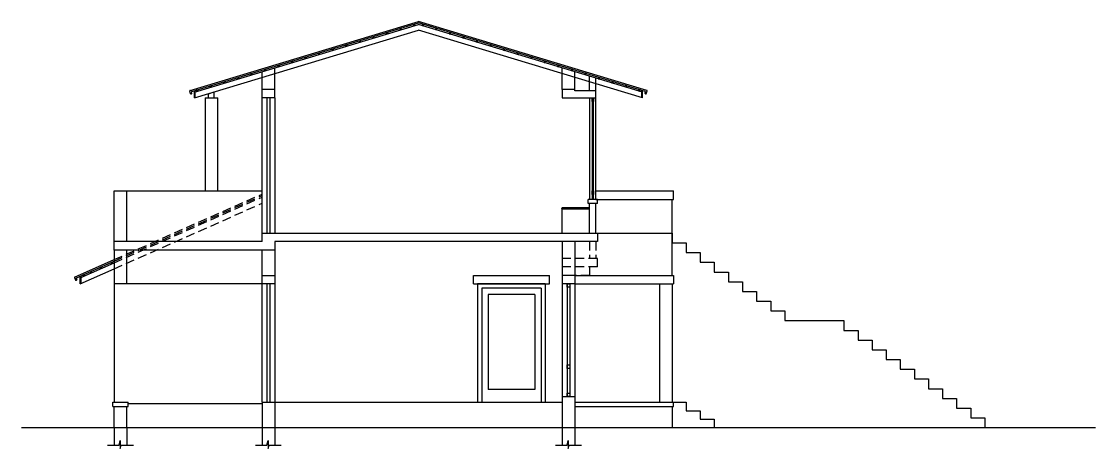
# Model space of a CAD drawing. Extents: x 173554 to 176562, y -34760 to -32805.
# Drawn here: x 173554 to 174317, y -33108 to -32805 of the extents above; entities that cross this region are included whole.
import ezdxf

# ---------------------------------------------------------------- set-up
doc = ezdxf.new("R2010")
doc.units = 0
doc.header["$LTSCALE"] = 25
doc.header["$MEASUREMENT"] = 0
doc.linetypes.add('HIDDEN', pattern=[0.375, 0.25, -0.125])
doc.layers.get('0').update_dxf_attribs({"linetype": 'CONTINUOUS'})
for name, color, linetype in [('COLUMN', 31, 'CONTINUOUS'), ('DOOR', 1, 'CONTINUOUS'), ('FRAME', 2, 'CONTINUOUS'), ('KALKAAL', 7, 'CONTINUOUS'), ('TILE', 22, 'CONTINUOUS'), ('wall', 13, 'CONTINUOUS'), ('WINDOW', 4, 'CONTINUOUS'), ('window sill', 5, 'CONTINUOUS'), ('WOOD', 7, 'CONTINUOUS')]:
    doc.layers.add(name, color=color, linetype=linetype)

msp = doc.modelspace()

# ---------------------------------------------------------------- linework, layer by layer
at = {"color": 2}
for p, q in [((173957.66, -32936.89), (173938.16, -32936.89)), ((173938.16, -32954.89), (173938.16, -32937.89)), ((173957.66, -32937.89), (173938.16, -32937.89))]:
    msp.add_line(p, q, dxfattribs=at)
for points in [[(173963.16, -32954.89), (174016.16, -32954.89), (174016.16, -32961.79)], [(174016.16, -32961.79), (174026.16, -32961.79), (174026.16, -32968.69)], [(174026.16, -32968.69), (174036.16, -32968.69), (174036.16, -32975.59)], [(174036.16, -32975.59), (174046.16, -32975.59), (174046.16, -32982.49)], [(174046.16, -32982.49), (174056.16, -32982.49), (174056.16, -32989.39)], [(174056.16, -32989.39), (174066.16, -32989.39), (174066.16, -32996.29)], [(174066.16, -32996.29), (174076.16, -32996.29), (174076.16, -33003.19)], [(174076.16, -33003.19), (174086.16, -33003.19), (174086.16, -33010.09)], [(174086.16, -33010.09), (174096.16, -33010.09), (174096.16, -33016.99)], [(174096.16, -33016.99), (174138.16, -33016.99), (174138.16, -33023.89)], [(174138.16, -33023.89), (174148.16, -33023.89), (174148.16, -33030.79)], [(174148.16, -33030.79), (174158.16, -33030.79), (174158.16, -33037.69)], [(174158.16, -33037.69), (174168.16, -33037.69), (174168.16, -33044.59)], [(174168.16, -33044.59), (174178.16, -33044.59), (174178.16, -33051.49)], [(174178.16, -33051.49), (174188.16, -33051.49), (174188.16, -33058.39)], [(174188.16, -33058.39), (174198.16, -33058.39), (174198.16, -33065.29)], [(174198.16, -33065.29), (174208.16, -33065.29), (174208.16, -33072.19)], [(174016.16, -33074.89), (174026.16, -33074.89), (174026.16, -33080.89)], [(174208.16, -33072.19), (174218.16, -33072.19), (174218.16, -33079.09)], [(174026.16, -33080.89), (174036.16, -33080.89), (174036.16, -33086.89)], [(174218.16, -33079.09), (174228.16, -33079.09), (174228.16, -33085.99)], [(174036.16, -33086.89), (174046.16, -33086.89), (174046.16, -33092.89)], [(174228.16, -33085.99), (174238.16, -33085.99), (174238.16, -33092.89)], [(173615.54, -33105.31), (173623.65, -33105.31), (173624.37, -33102.03), (173624.37, -33107.76), (173625.12, -33105.31), (173633.81, -33105.31)], [(173720.54, -33105.31), (173728.65, -33105.31), (173729.37, -33102.03), (173729.37, -33107.76), (173730.12, -33105.31), (173738.81, -33105.31)], [(173933.54, -33105.31), (173941.65, -33105.31), (173942.37, -33102.03), (173942.37, -33107.76), (173943.12, -33105.31), (173951.81, -33105.31)]]:
    msp.add_lwpolyline(points)
msp.add_arc((173938.16, -32937.39), 0.5, 90, 270, dxfattribs=at)
at = {"layer": 'COLUMN', "color": 2}
for p, q in [((174007.16, -32990.89), (174007.16, -33074.89)), ((174016.16, -32990.89), (174016.16, -33074.89))]:
    msp.add_line(p, q, dxfattribs=at)
at = {"layer": 'DOOR'}
for p, q in [((173725.16, -32954.89), (173725.16, -32858.89)), ((173728.66, -32954.89), (173728.66, -32858.89)), ((173730.66, -32858.89), (173730.66, -32954.89)), ((173734.16, -32858.89), (173734.16, -32954.89)), ((173725.16, -33074.89), (173725.16, -32990.89)), ((173728.66, -33074.89), (173728.66, -32990.89)), ((173730.66, -32990.89), (173730.66, -33074.89)), ((173734.16, -32990.89), (173734.16, -33074.89)), ((173926.16, -32990.89), (173878.16, -32990.89)), ((173878.16, -32990.89), (173878.16, -33074.89)), ((173923.16, -32993.89), (173881.16, -32993.89)), ((173881.16, -32993.89), (173881.16, -33074.89)), ((173923.16, -32993.89), (173923.16, -33074.89)), ((173926.16, -32990.89), (173926.16, -33074.89)), ((173918.66, -32998.39), (173885.66, -32998.39)), ((173885.66, -32998.39), (173885.66, -33065.89)), ((173918.66, -32998.39), (173918.66, -33065.89)), ((173918.66, -33065.89), (173885.66, -33065.89))]:
    msp.add_line(p, q, dxfattribs=at)
at = {"layer": 'FRAME'}
for points in [[(173959.41, -32858.89), (173960.41, -32858.89), (173960.41, -32861.33), (173959.41, -32861.33)], [(173959.41, -32924.89), (173960.41, -32924.89), (173960.41, -32927.33), (173959.41, -32927.33)], [(173941.66, -32990.89), (173943.66, -32990.89), (173943.66, -32993.33), (173941.66, -32993.33)], [(173941.66, -33048.45), (173943.66, -33048.45), (173943.66, -33050.89), (173941.66, -33050.89)], [(173941.66, -33068.45), (173943.66, -33068.45), (173943.66, -33070.89), (173941.66, -33070.89)]]:
    msp.add_lwpolyline(points, close=True, dxfattribs=at)
at = {"layer": 'KALKAAL'}
for p, q in [((173684.66, -32858.89), (173684.66, -32924.89)), ((173684.66, -32858.89), (173693.66, -32858.89)), ((173693.66, -32924.89), (173693.66, -32858.89))]:
    msp.add_line(p, q, dxfattribs=at)
at = {"layer": 'TILE'}
for p, q in [((173674.11, -32853.55), (173836.16, -32804.63)), ((173675.32, -32854.23), (173836.16, -32805.67)), ((173998.22, -32853.55), (173836.16, -32804.63)), ((173997.01, -32854.23), (173836.16, -32805.67)), ((173674.44, -32855.96), (173673.91, -32853.91)), ((173675.38, -32855.57), (173675.12, -32854.59)), ((173996.95, -32855.57), (173997.21, -32854.59)), ((173997.88, -32855.96), (173998.42, -32853.91)), ((173592.13, -32986.12), (173620.16, -32973.68)), ((173593.44, -32986.63), (173620.16, -32974.77)), ((173592, -32986.45), (173592.76, -32988.17)), ((173593.32, -32986.96), (173593.67, -32987.77))]:
    msp.add_line(p, q, dxfattribs=at)
at = {"layer": 'TILE', "color": 7, "linetype": 'HIDDEN'}
for p, q in [((173620.16, -32973.68), (173725.16, -32927.09)), ((173620.16, -32974.77), (173725.16, -32928.18))]:
    msp.add_line(p, q, dxfattribs=at)
at = {"layer": 'TILE'}
for centre, radius, start, end in [((173674.2, -32853.83), 0.3, 106.79787, 194.69691), ((173674.79, -32855.48), 0.592, 234.28278, 351.27599), ((173675.41, -32854.51), 0.3, 106.79787, 194.69694), ((173997.54, -32855.48), 0.592, 188.72401, 305.71722), ((173996.92, -32854.51), 0.3, 345.30306, 73.27673), ((173998.13, -32853.83), 0.3, 345.30309, 73.27673), ((173592.23, -32986.35), 0.25, 113.92895, 203.6963), ((173593.09, -32987.68), 0.592, 236.11658, 351.27601), ((173593.55, -32986.86), 0.25, 113.92895, 203.6963)]:
    msp.add_arc(centre, radius, start, end, dxfattribs=at)
at = {"layer": 'wall'}
for p, q in [((173725.16, -32852.89), (173725.16, -32840.23)), ((173734.16, -32852.89), (173734.16, -32837.51)), ((173938.16, -32852.89), (173938.16, -32837.51)), ((173947.16, -32853.77), (173947.16, -32840.22)), ((173957.66, -32853.77), (173957.66, -32843.39)), ((173962.16, -32853.77), (173962.16, -32844.75)), ((173734.16, -32852.89), (173725.16, -32852.89)), ((173725.16, -32858.89), (173725.16, -32852.89)), ((173734.16, -32858.89), (173734.16, -32852.89)), ((173947.16, -32852.89), (173938.16, -32852.89)), ((173938.16, -32852.89), (173938.16, -32858.89)), ((173962.16, -32853.77), (173947.16, -32853.77)), ((173962.16, -32858.89), (173962.16, -32853.77)), ((173734.16, -32858.89), (173725.16, -32858.89)), ((173938.16, -32858.89), (173962.16, -32858.89)), ((173620.16, -32960.89), (173620.16, -32924.89)), ((173620.16, -32924.89), (173629.16, -32924.89)), ((173629.16, -32960.89), (173629.16, -32924.89)), ((173963.16, -32930.89), (173956.66, -32930.89)), ((173956.66, -32933.89), (173956.66, -32930.89)), ((173963.16, -32933.89), (173963.16, -32930.89)), ((173971.16, -32930.89), (173971.16, -32930.89)), ((173963.16, -32933.89), (173956.66, -32933.89)), ((173957.66, -32954.89), (173957.66, -32933.89)), ((173962.16, -32954.89), (173962.16, -32933.89)), ((173725.16, -32954.89), (173963.16, -32954.89)), ((173725.16, -32960.89), (173725.16, -32954.89)), ((173963.16, -32954.89), (173963.16, -32960.89)), ((173725.16, -32960.89), (173620.16, -32960.89)), ((173620.16, -32966.89), (173620.16, -32960.89)), ((173734.16, -32960.89), (173734.16, -32966.89)), ((173963.16, -32960.89), (173734.16, -32960.89)), ((173938.16, -32960.89), (173938.16, -32990.89)), ((173947.16, -32960.89), (173947.16, -32990.89)), ((173734.16, -32966.89), (173620.16, -32966.89)), ((173620.16, -32966.89), (173620.16, -32990.89)), ((173629.16, -32990.89), (173629.16, -32966.89)), ((173725.16, -32990.89), (173725.16, -32966.89)), ((173734.16, -32966.89), (173734.16, -32990.89)), ((173725.16, -32984.89), (173734.16, -32984.89)), ((173947.16, -32984.89), (173938.16, -32984.89)), ((173629.16, -32990.89), (173620.16, -32990.89)), ((173734.16, -32990.89), (173725.16, -32990.89)), ((173947.16, -32990.89), (173938.16, -32990.89)), ((173619.16, -33074.89), (173630.16, -33074.89)), ((173619.16, -33077.89), (173619.16, -33074.89)), ((173630.16, -33077.89), (173630.16, -33074.89)), ((173630.16, -33075.89), (173725.16, -33075.89)), ((173725.16, -33074.89), (173938.16, -33074.89)), ((173725.16, -33074.89), (173725.16, -33105.31)), ((173734.16, -33074.89), (173734.16, -33105.31)), ((173938.16, -33070.89), (173947.16, -33070.89)), ((173938.16, -33070.89), (173938.16, -33105.31)), ((173947.16, -33070.89), (173947.16, -33105.31)), ((173619.16, -33077.89), (173630.16, -33077.89)), ((173620.16, -33092.89), (173620.16, -33077.89)), ((173629.16, -33092.89), (173629.16, -33077.89)), ((173554.39, -33092.89), (174316.73, -33092.89)), ((173620.16, -33092.89), (173620.16, -33105.31)), ((173629.16, -33092.89), (173629.16, -33105.31))]:
    msp.add_line(p, q, dxfattribs=at)
at = {"layer": 'wall', "color": 7}
for p, q in [((173629.16, -32924.89), (173725.16, -32924.89)), ((173875.16, -32990.89), (173875.16, -32984.89)), ((173875.16, -32984.89), (173929.16, -32984.89)), ((173929.16, -32990.89), (173929.16, -32984.89)), ((173620.16, -32990.89), (173620.16, -33074.89)), ((173725.16, -32990.89), (173629.16, -32990.89)), ((173875.16, -32990.89), (173929.16, -32990.89))]:
    msp.add_line(p, q, dxfattribs=at)
at = {"layer": 'wall', "color": 2}
for p, q in [((173962.16, -32924.89), (174017.16, -32924.89)), ((174017.16, -32930.89), (174017.16, -32924.89)), ((173962.16, -32930.89), (174017.16, -32930.89)), ((174016.16, -32984.89), (174016.16, -32930.89)), ((173947.16, -32984.89), (174017.16, -32984.89)), ((174017.16, -32984.89), (174017.16, -32990.89)), ((173947.16, -32990.89), (174017.16, -32990.89)), ((173947.16, -33074.89), (174017.16, -33074.89)), ((174017.16, -33077.89), (174017.16, -33074.89)), ((173947.16, -33077.89), (174017.16, -33077.89)), ((174016.16, -33077.89), (174016.16, -33092.89))]:
    msp.add_line(p, q, dxfattribs=at)
at = {"layer": 'wall', "color": 7, "linetype": 'HIDDEN'}
for p, q in [((173620.16, -32975.87), (173725.16, -32929.27)), ((173620.16, -32980.24), (173725.16, -32933.65)), ((173957.66, -32960.89), (173957.66, -32972.89)), ((173962.16, -32960.89), (173962.16, -32972.89)), ((173963.16, -32972.89), (173938.16, -32972.89)), ((173963.16, -32978.89), (173963.16, -32972.89)), ((173963.16, -32978.89), (173938.16, -32978.89)), ((173957.66, -32984.89), (173938.16, -32984.89)), ((173957.66, -32978.89), (173957.66, -32984.89))]:
    msp.add_line(p, q, dxfattribs=at)
at = {"layer": 'WINDOW'}
for p, q in [((173959.41, -32858.89), (173959.41, -32930.89)), ((173960.41, -32930.89), (173960.41, -32858.89)), ((173941.66, -32990.89), (173941.66, -33070.89)), ((173943.66, -32990.89), (173943.66, -33070.89))]:
    msp.add_line(p, q, dxfattribs=at)
at = {"layer": 'window sill'}
for p, q in [((173957.66, -32858.89), (173957.66, -32930.89)), ((173962.16, -32930.89), (173962.16, -32858.89)), ((173938.16, -32990.89), (173938.16, -33070.89)), ((173947.16, -32990.89), (173947.16, -33070.89))]:
    msp.add_line(p, q, dxfattribs=at)
at = {"layer": 'WOOD'}
for p, q in [((173677.16, -32854.72), (173836.16, -32806.72)), ((173677.16, -32858.89), (173836.16, -32810.89)), ((173995.17, -32854.72), (173836.16, -32806.72)), ((173995.17, -32858.89), (173836.16, -32810.89)), ((173677.16, -32858.89), (173677.16, -32854.72)), ((173677.66, -32858.74), (173677.66, -32854.56)), ((173687.16, -32855.88), (173691.16, -32854.67)), ((173687.16, -32858.89), (173687.16, -32855.88)), ((173691.16, -32858.89), (173691.16, -32854.67)), ((173994.67, -32858.74), (173994.67, -32854.56)), ((173995.17, -32858.89), (173995.17, -32854.72)), ((173596.16, -32986.52), (173620.16, -32975.87)), ((173596.16, -32990.89), (173620.16, -32980.24)), ((173596.66, -32990.67), (173596.66, -32986.3)), ((173596.16, -32990.89), (173596.16, -32986.52))]:
    msp.add_line(p, q, dxfattribs=at)
at = {"layer": 'WOOD', "color": 13}
for p, q in [((173677.16, -32854.72), (173677.16, -32853.67)), ((173677.66, -32854.56), (173677.66, -32853.52)), ((173994.67, -32854.56), (173994.67, -32853.52)), ((173995.17, -32854.72), (173995.17, -32853.67)), ((173596.16, -32986.52), (173596.16, -32985.42)), ((173596.66, -32986.3), (173596.66, -32985.2))]:
    msp.add_line(p, q, dxfattribs=at)
for points in [[(173823.99, -32810.39), (173823.14, -32810.65), (173822.85, -32809.69), (173823.7, -32809.43)], [(173833.61, -32807.49), (173832.76, -32807.74), (173832.47, -32806.79), (173833.32, -32806.53)], [(173838.71, -32807.49), (173839.57, -32807.74), (173839.86, -32806.79), (173839, -32806.53)], [(173848.33, -32810.39), (173849.19, -32810.65), (173849.48, -32809.69), (173848.62, -32809.43)], [(173795.13, -32819.1), (173794.28, -32819.36), (173793.99, -32818.4), (173794.84, -32818.14)], [(173804.75, -32816.2), (173803.9, -32816.46), (173803.61, -32815.5), (173804.46, -32815.24)], [(173814.37, -32813.29), (173813.52, -32813.55), (173813.23, -32812.59), (173814.08, -32812.34)], [(173857.95, -32813.29), (173858.81, -32813.55), (173859.1, -32812.59), (173858.24, -32812.34)], [(173867.57, -32816.2), (173868.43, -32816.46), (173868.72, -32815.5), (173867.86, -32815.24)], [(173877.19, -32819.1), (173878.05, -32819.36), (173878.34, -32818.4), (173877.48, -32818.14)], [(173775.89, -32824.91), (173775.04, -32825.17), (173774.75, -32824.21), (173775.6, -32823.95)], [(173785.51, -32822.01), (173784.66, -32822.26), (173784.37, -32821.31), (173785.22, -32821.05)], [(173886.81, -32822.01), (173887.67, -32822.26), (173887.96, -32821.31), (173887.1, -32821.05)], [(173896.44, -32824.91), (173897.29, -32825.17), (173897.58, -32824.21), (173896.72, -32823.95)], [(173747.03, -32833.62), (173746.18, -32833.88), (173745.89, -32832.92), (173746.74, -32832.67)], [(173756.65, -32830.72), (173755.8, -32830.98), (173755.51, -32830.02), (173756.36, -32829.76)], [(173766.27, -32827.81), (173765.42, -32828.07), (173765.13, -32827.11), (173765.98, -32826.86)], [(173906.06, -32827.81), (173906.91, -32828.07), (173907.2, -32827.11), (173906.35, -32826.86)], [(173915.68, -32830.72), (173916.53, -32830.98), (173916.82, -32830.02), (173915.97, -32829.76)], [(173925.3, -32833.62), (173926.15, -32833.88), (173926.44, -32832.92), (173925.59, -32832.67)], [(173718.17, -32842.34), (173717.32, -32842.59), (173717.03, -32841.64), (173717.88, -32841.38)], [(173727.79, -32839.43), (173726.94, -32839.69), (173726.65, -32838.73), (173727.5, -32838.47)], [(173737.41, -32836.53), (173736.56, -32836.78), (173736.27, -32835.83), (173737.12, -32835.57)], [(173934.92, -32836.53), (173935.77, -32836.78), (173936.06, -32835.83), (173935.21, -32835.57)], [(173944.54, -32839.43), (173945.39, -32839.69), (173945.68, -32838.73), (173944.83, -32838.47)], [(173954.16, -32842.34), (173955.01, -32842.59), (173955.3, -32841.64), (173954.45, -32841.38)], [(173698.93, -32848.14), (173698.08, -32848.4), (173697.79, -32847.44), (173698.64, -32847.19)], [(173708.55, -32845.24), (173707.7, -32845.5), (173707.41, -32844.54), (173708.26, -32844.28)], [(173963.78, -32845.24), (173964.63, -32845.5), (173964.92, -32844.54), (173964.07, -32844.28)], [(173973.4, -32848.14), (173974.25, -32848.4), (173974.54, -32847.44), (173973.69, -32847.19)], [(173679.69, -32853.95), (173678.83, -32854.21), (173678.55, -32853.25), (173679.4, -32852.99)], [(173689.31, -32851.05), (173688.45, -32851.31), (173688.17, -32850.35), (173689.02, -32850.09)], [(173983.02, -32851.05), (173983.87, -32851.31), (173984.16, -32850.35), (173983.31, -32850.09)], [(173992.31, -32853.85), (173993.16, -32854.11), (173993.45, -32853.15), (173992.6, -32852.89)], [(173619.1, -32976.34), (173618.29, -32976.7), (173617.88, -32975.78), (173618.7, -32975.42)], [(173599.14, -32985.2), (173598.32, -32985.56), (173597.92, -32984.64), (173598.73, -32984.28)], [(173604.42, -32982.85), (173603.61, -32983.21), (173603.2, -32982.3), (173604.02, -32981.94)], [(173611.4, -32979.75), (173610.59, -32980.12), (173610.18, -32979.2), (173611, -32978.84)]]:
    msp.add_lwpolyline(points, close=True, dxfattribs=at)

doc.saveas('drawing.dxf')
